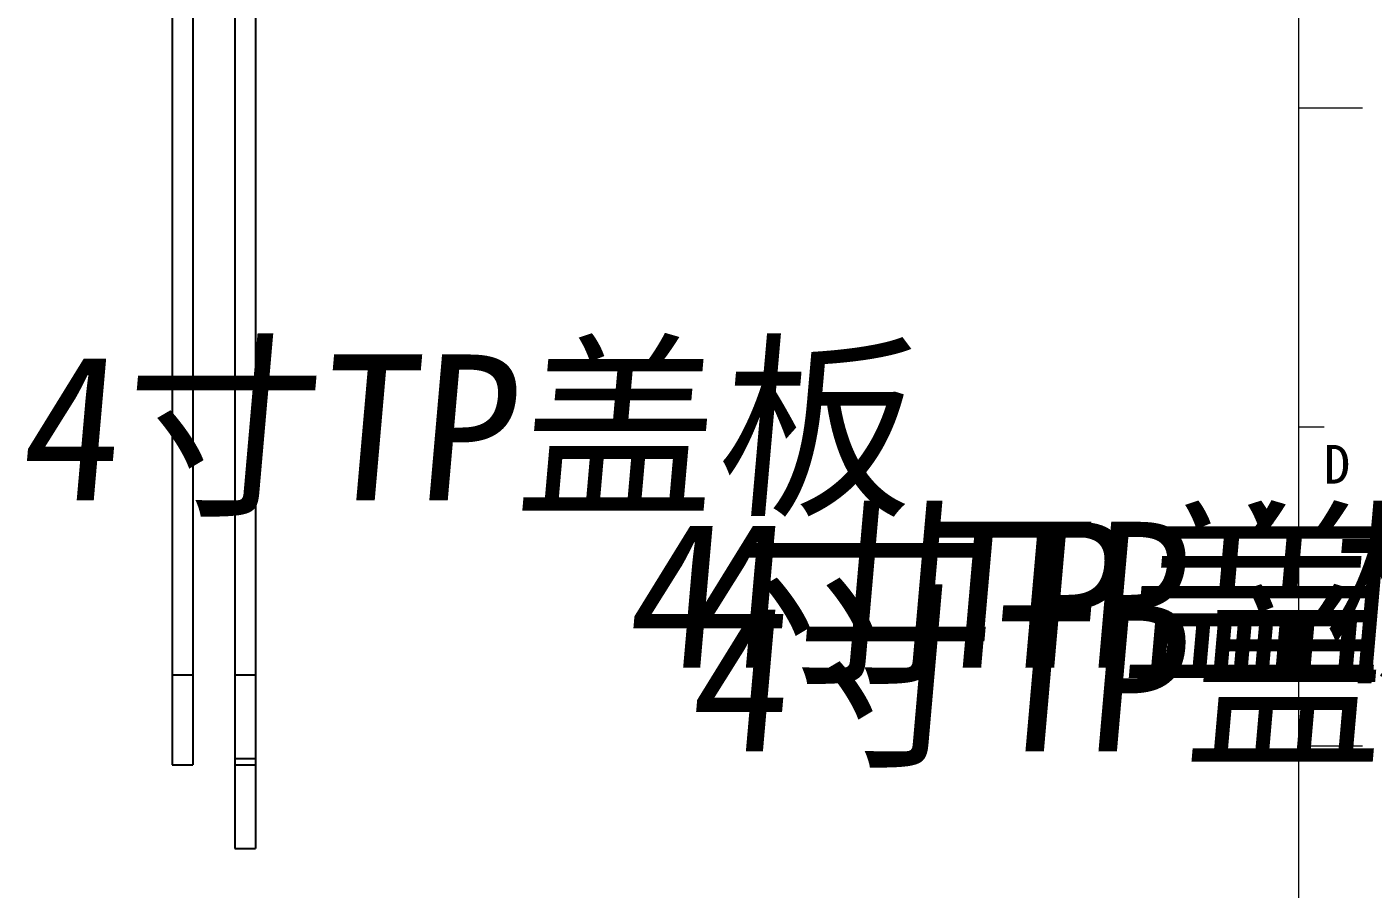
# Model space of a CAD drawing. Extents: x -144 to 4730, y -3845 to 502.
# Drawn here: x 106.1 to 164.9, y -236.4 to -198.7 of the extents above; entities that cross this region are included whole.
import ezdxf

# ---------------------------------------------------------------- set-up
doc = ezdxf.new("R2010")
doc.units = 0
doc.header["$LTSCALE"] = 15
doc.header["$MEASUREMENT"] = 0
doc.layers.get('0').update_dxf_attribs({"linetype": 'CONTINUOUS'})
doc.layers.add('轮廊线', color=7, linetype='CONTINUOUS', lineweight=13)
doc.styles.get("Standard").update_dxf_attribs({"font": 'txt', "width": 0.8})
doc.styles.add('标准', font='arial.ttf', dxfattribs={"oblique": 5})

# ---------------------------------------------------------------- blocks, each defined once
blk = doc.blocks.new('A4h')
at = {"layer": '轮廊线', "color": 7, "lineweight": 13}
for p, q in [((-4.813, 3.706), (-4.813, 172.01)), ((-4.813, 77.833), (-1.561, 77.833)), ((-4.813, 61.576), (-3.512, 61.576)), ((-4.813, 45.318), (-1.561, 45.318))]:
    blk.add_line(p, q, dxfattribs=at)
at = {"layer": '轮廊线', "color": 7}
blk.add_text('D', height=1.977, dxfattribs=at).set_placement((-3.529, 58.675))

msp = doc.modelspace()

# ---------------------------------------------------------------- linework, layer by layer
at = {"color": 7, "linetype": 'Continuous'}
for p, q in [((112.413, -147.095), (112.413, -230.945)), ((113.313, -147.095), (113.313, -230.945)), ((115.154, -147.095), (115.154, -230.945)), ((116.054, -147.095), (116.054, -230.945)), ((115.154, -150.75), (115.154, -234.6)), ((116.054, -150.75), (116.054, -234.6)), ((112.413, -227.02), (113.313, -227.02)), ((115.154, -227.02), (116.054, -227.02)), ((112.413, -230.945), (113.313, -230.945)), ((115.154, -230.675), (116.054, -230.675)), ((115.154, -230.945), (116.054, -230.945)), ((115.154, -234.6), (116.054, -234.6))]:
    msp.add_line(p, q, dxfattribs=at)

# ---------------------------------------------------------------- block references
at = {"layer": '轮廊线', "ltscale": 0.5, "xscale": 0.8569522111222057, "yscale": 0.8569522111212109, "zscale": 0.8569522111208102}
msp.add_blockref('A4h', (165.758, -268.946), dxfattribs=at)

# ---------------------------------------------------------------- texts
at = {"char_height": 6.37424, "attachment_point": 1, "style": '标准'}
for insert in [(105.656, -213.02), (132.154, -220.33), (134.895, -220.33), (134.895, -223.984)]:
    msp.add_mtext('{\\fSimSun|b0|i0|c134|p2;4寸TP盖板}', dxfattribs=dict(at, insert=insert))

doc.saveas('drawing.dxf')
